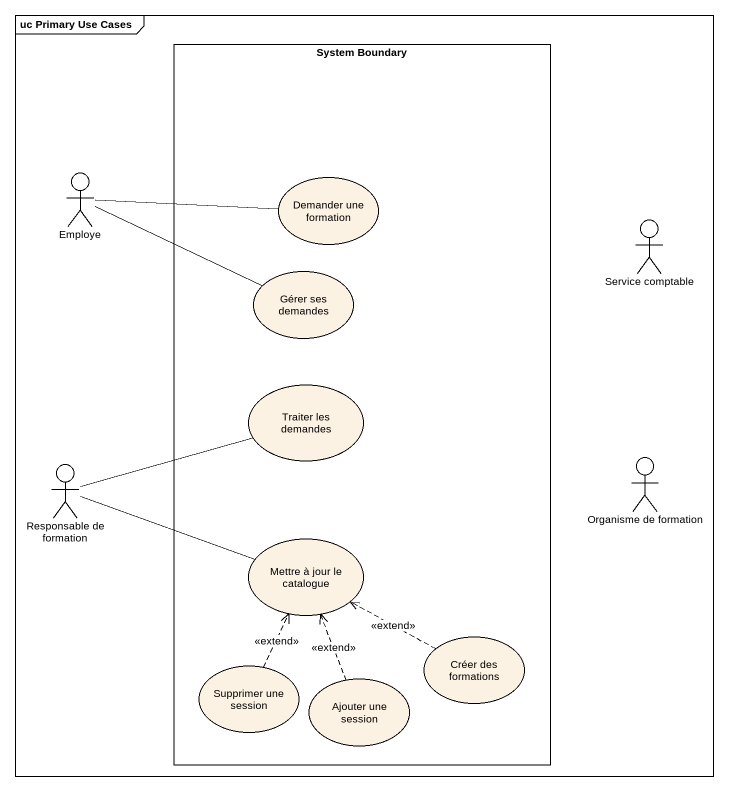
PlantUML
@startuml
mainframe uc Primary Use Cases
rectangle "System Boundary" as System_Boundary {
  usecase "Demander une formation" as Demander_une_formation
  usecase "Gérer ses demandes" as Gérer_ses_demandes
  usecase "Traiter les demandes" as Traiter_les_demandes
  usecase "Mettre à jour le catalogue" as Mettre_à_jour_le_catalogue
  usecase "Supprimer une session" as Supprimer_une_session
  usecase "Créer des formations" as Créer_des_formations
  usecase "Ajouter une session" as Ajouter_une_session
}
actor Employe
actor "Service comptable" as Service_comptable
actor "Responsable de formation" as Responsable_de_formation
actor "Organisme de formation" as Organisme_de_formation
Employe -right- Demander_une_formation
Employe -right- Gérer_ses_demandes
Responsable_de_formation -right- Traiter_les_demandes
Responsable_de_formation -right- Mettre_à_jour_le_catalogue
Supprimer_une_session .up.> Mettre_à_jour_le_catalogue : <<extend>>
Créer_des_formations .left.> Mettre_à_jour_le_catalogue : <<extend>>
Ajouter_une_session .up.> Mettre_à_jour_le_catalogue : <<extend>>
@enduml
